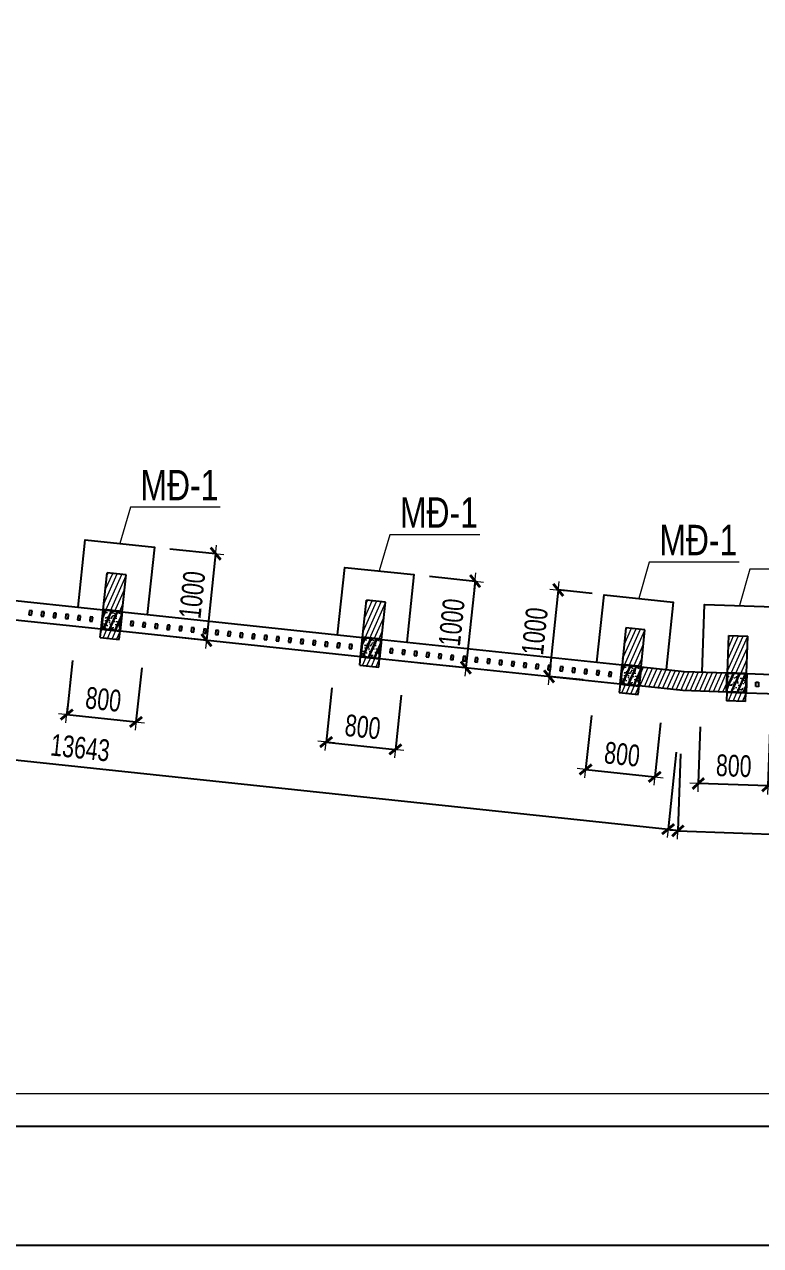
# Model space of a CAD drawing. Header units: millimetres. Extents: x 1360663 to 1465788, y -143522 to -69272.
# Drawn here: x 1403234 to 1411700, y -143522 to -129475 of the extents above; entities that cross this region are included whole.
import ezdxf
from ezdxf.enums import TextEntityAlignment as Align

# ---------------------------------------------------------------- set-up
doc = ezdxf.new("R2010")
doc.units = ezdxf.units.MM
doc.header["$MEASUREMENT"] = 0
doc.header["$PDMODE"] = 3
for name, color, linetype, lineweight in [('CDC-KHUNGTEN', 7, 'Continuous', 20), ('CDC_02.DIM', 1, 'Continuous', 18), ('CDC_03.BORDER', 3, 'Continuous', 25), ('CDC_07.TEXTCOL', 3, 'Continuous', 18), ('CDC_09.COLUMN', 4, 'Continuous', 35), ('CDC_10.HATCH', 251, 'Continuous', 9), ('CDC_11.NOTE', 8, 'Continuous', 18), ('Hatch1', 250, 'Continuous', 5)]:
    doc.layers.add(name, color=color, linetype=linetype, lineweight=lineweight)
doc.layers.add('CDC.10.HATCH', color=9, linetype='Continuous')
doc.styles.add('1', font='arial.ttf', dxfattribs={"width": 0.7})
doc.styles.add('MIDTEXT', font='arial.ttf', dxfattribs={"width": 0.75, "height": 350})
doc.dimstyles.new('X1', dxfattribs={"dimtxt": 250, "dimasz": 0.8, "dimexe": 0, "dimexo": 0, "dimgap": 90, "dimtad": 1, "dimdec": 0, "dimzin": 13, "dimdsep": 46, "dimtxsty": '1', "dimblk1": 'CHEO', "dimblk2": 'CHEO', "dimsah": 1, "dimcen": 0, "dimclrd": 256, "dimclre": 256, "dimclrt": 3, "dimadec": 0, "dimazin": 0, "dimtfac": 1, "dimtdec": 0, "dimtix": 1, "dimtmove": 2, "dimatfit": 3, "dimldrblk": 'CHEO', "dimfxl": 1, "dimtolj": 1, "dimtzin": 13, "dimarcsym": 0})
pattern_1 = [(66.0005206, (-206327.186, -126955.05), (-45.6774577, 20.3364171), [])]

# ---------------------------------------------------------------- blocks, each defined once
blk = doc.blocks.new('CHEO')
at = {"layer": 'CDC_02.DIM'}
for points in [[(-121, 0), (121, 0)], [(0, 121), (0, -121)]]:
    blk.add_lwpolyline(points, dxfattribs=at)
at = {"layer": 'CDC_02.DIM', "color": 2, "const_width": 40}
blk.add_lwpolyline([(80, 80), (-80, -81)], dxfattribs=at)
blk = doc.blocks.new('*D19')
at = {"layer": 'CDC_02.DIM', "lineweight": -2, "transparency": 16777216}
for p, q in [((1397163, -136410), (1397070, -137294)), ((1397070, -137294), (1410636, -138731)), ((1410731, -137847), (1410637, -138731))]:
    blk.add_line(p, q, dxfattribs=at)
at = {"layer": 'Defpoints', "color": 0, "transparency": 16777216}
for p in [(1397163, -136410), (1410731, -137847), (1410637, -138731)]:
    blk.add_point(p, dxfattribs=at)
at = {"layer": 'CDC_02.DIM', "lineweight": -2, "transparency": 16777216, "xscale": 0.8, "yscale": 0.8, "zscale": 0.8}
for p, rotation in [((1397070, -137294), 173.9546088122396), ((1410637, -138731), 353.9546088122396)]:
    blk.add_blockref('CHEO', p, dxfattribs=dict(at, rotation=rotation))
at = {"layer": 'CDC_02.DIM', "color": 3, "transparency": 16777216, "insert": (1403876, -137796), "char_height": 250, "attachment_point": 5, "rotation": 353.9546, "style": '1'}
blk.add_mtext('\\A1;13643', dxfattribs=at)
blk = doc.blocks.new('*D20')
at = {"layer": 'CDC_02.DIM', "lineweight": -2, "transparency": 16777216}
for p, q in [((1410780, -137865), (1410749, -138752)), ((1424415, -138345), (1424384, -139232)), ((1410750, -138752), (1424383, -139231))]:
    blk.add_line(p, q, dxfattribs=at)
at = {"layer": 'Defpoints', "color": 0, "transparency": 16777216}
for p in [(1410780, -137865), (1424415, -138345), (1424384, -139232)]:
    blk.add_point(p, dxfattribs=at)
at = {"layer": 'CDC_02.DIM', "lineweight": -2, "transparency": 16777216, "xscale": 0.8, "yscale": 0.8, "zscale": 0.8}
for p, rotation in [((1410749, -138752), 177.9849383249283), ((1424384, -139232), 357.9849383249283)]:
    blk.add_blockref('CHEO', p, dxfattribs=dict(at, rotation=rotation))
at = {"layer": 'CDC_02.DIM', "color": 3, "transparency": 16777216, "insert": (1417574, -138774), "char_height": 250, "attachment_point": 5, "rotation": 357.9849, "style": '1'}
blk.add_mtext('\\A1;13643', dxfattribs=at)
blk = doc.blocks.new('*D94')
at = {"layer": 'CDC_02.DIM', "lineweight": -2, "transparency": 16777216}
for p, q in [((1404908, -135508), (1405433, -135563)), ((1405433, -135564), (1405328, -136557)), ((1404803, -136502), (1405328, -136558))]:
    blk.add_line(p, q, dxfattribs=at)
at = {"layer": 'Defpoints', "color": 0, "transparency": 16777216}
for p in [(1404908, -135508), (1404803, -136502), (1405328, -136558)]:
    blk.add_point(p, dxfattribs=at)
at = {"layer": 'CDC_02.DIM', "lineweight": -2, "transparency": 16777216, "xscale": 0.8, "yscale": 0.8, "zscale": 0.8}
for p, rotation in [((1405433, -135563), 83.9546872844118), ((1405328, -136558), 263.9546872844118)]:
    blk.add_blockref('CHEO', p, dxfattribs=dict(at, rotation=rotation))
at = {"layer": 'CDC_02.DIM', "color": 3, "transparency": 16777216, "insert": (1405164, -136037), "char_height": 250, "attachment_point": 5, "rotation": 83.9547, "style": '1'}
blk.add_mtext('\\A1;1000', dxfattribs=at)
blk = doc.blocks.new('*D95')
at = {"layer": 'CDC_02.DIM', "lineweight": -2, "transparency": 16777216}
for p, q in [((1403787, -136792), (1403721, -137414)), ((1404583, -136876), (1404517, -137498)), ((1403722, -137414), (1404516, -137498))]:
    blk.add_line(p, q, dxfattribs=at)
at = {"layer": 'Defpoints', "color": 0, "transparency": 16777216}
for p in [(1403787, -136792), (1404583, -136876), (1404517, -137498)]:
    blk.add_point(p, dxfattribs=at)
at = {"layer": 'CDC_02.DIM', "lineweight": -2, "transparency": 16777216, "xscale": 0.8, "yscale": 0.8, "zscale": 0.8}
for p, rotation in [((1403721, -137414), 173.9546987468892), ((1404517, -137498), 353.9546987468893)]:
    blk.add_blockref('CHEO', p, dxfattribs=dict(at, rotation=rotation))
at = {"layer": 'CDC_02.DIM', "color": 3, "transparency": 16777216, "insert": (1404142, -137240), "char_height": 250, "attachment_point": 5, "rotation": 353.9547, "style": '1'}
blk.add_mtext('\\A1;800', dxfattribs=at)
blk = doc.blocks.new('*D96')
at = {"layer": 'CDC_02.DIM', "lineweight": -2, "transparency": 16777216}
for p, q in [((1407892, -135823), (1408417, -135879)), ((1408417, -135880), (1408312, -136873)), ((1407786, -136818), (1408311, -136874))]:
    blk.add_line(p, q, dxfattribs=at)
at = {"layer": 'Defpoints', "color": 0, "transparency": 16777216}
for p in [(1407892, -135823), (1407786, -136818), (1408311, -136874)]:
    blk.add_point(p, dxfattribs=at)
at = {"layer": 'CDC_02.DIM', "lineweight": -2, "transparency": 16777216, "xscale": 0.8, "yscale": 0.8, "zscale": 0.8}
for p, rotation in [((1408417, -135879), 83.95468728442509), ((1408311, -136874), 263.9546872844251)]:
    blk.add_blockref('CHEO', p, dxfattribs=dict(at, rotation=rotation))
at = {"layer": 'CDC_02.DIM', "color": 3, "transparency": 16777216, "insert": (1408148, -136353), "char_height": 250, "attachment_point": 5, "rotation": 83.9547, "style": '1'}
blk.add_mtext('\\A1;1000', dxfattribs=at)
blk = doc.blocks.new('*D97')
at = {"layer": 'CDC_02.DIM', "lineweight": -2, "transparency": 16777216}
for p, q in [((1406770, -137108), (1406704, -137730)), ((1407566, -137192), (1407500, -137814)), ((1406705, -137730), (1407499, -137814))]:
    blk.add_line(p, q, dxfattribs=at)
at = {"layer": 'Defpoints', "color": 0, "transparency": 16777216}
for p in [(1406770, -137108), (1407566, -137192), (1407500, -137814)]:
    blk.add_point(p, dxfattribs=at)
at = {"layer": 'CDC_02.DIM', "lineweight": -2, "transparency": 16777216, "xscale": 0.8, "yscale": 0.8, "zscale": 0.8}
for p, rotation in [((1406704, -137730), 173.9546987468892), ((1407500, -137814), 353.9546987468893)]:
    blk.add_blockref('CHEO', p, dxfattribs=dict(at, rotation=rotation))
at = {"layer": 'CDC_02.DIM', "color": 3, "transparency": 16777216, "insert": (1407125, -137556), "char_height": 250, "attachment_point": 5, "rotation": 353.9547, "style": '1'}
blk.add_mtext('\\A1;800', dxfattribs=at)
blk = doc.blocks.new('*D98')
at = {"layer": 'CDC_02.DIM', "lineweight": -2, "transparency": 16777216}
for p, q in [((1409373, -135981), (1409268, -136974)), ((1409764, -136022), (1409373, -135980)), ((1409658, -137016), (1409268, -136975))]:
    blk.add_line(p, q, dxfattribs=at)
at = {"layer": 'Defpoints', "color": 0, "transparency": 16777216}
for p in [(1409764, -136022), (1409268, -136975), (1409658, -137016)]:
    blk.add_point(p, dxfattribs=at)
at = {"layer": 'CDC_02.DIM', "lineweight": -2, "transparency": 16777216, "xscale": 0.8, "yscale": 0.8, "zscale": 0.8}
for p, rotation in [((1409373, -135980), 83.95468728441213), ((1409268, -136975), 263.9546872844122)]:
    blk.add_blockref('CHEO', p, dxfattribs=dict(at, rotation=rotation))
at = {"layer": 'CDC_02.DIM', "color": 3, "transparency": 16777216, "insert": (1409104, -136455), "char_height": 250, "attachment_point": 5, "rotation": 83.9547, "style": '1'}
blk.add_mtext('\\A1;1000', dxfattribs=at)
blk = doc.blocks.new('*D99')
at = {"layer": 'CDC_02.DIM', "lineweight": -2, "transparency": 16777216}
for p, q in [((1409754, -137424), (1409688, -138046)), ((1410549, -137508), (1410483, -138130)), ((1409689, -138046), (1410482, -138130))]:
    blk.add_line(p, q, dxfattribs=at)
at = {"layer": 'Defpoints', "color": 0, "transparency": 16777216}
for p in [(1409754, -137424), (1410549, -137508), (1410483, -138130)]:
    blk.add_point(p, dxfattribs=at)
at = {"layer": 'CDC_02.DIM', "lineweight": -2, "transparency": 16777216, "xscale": 0.8, "yscale": 0.8, "zscale": 0.8}
for p, rotation in [((1409688, -138046), 173.9546987468892), ((1410483, -138130), 353.9546987468893)]:
    blk.add_blockref('CHEO', p, dxfattribs=dict(at, rotation=rotation))
at = {"layer": 'CDC_02.DIM', "color": 3, "transparency": 16777216, "insert": (1410108, -137871), "char_height": 250, "attachment_point": 5, "rotation": 353.9547, "style": '1'}
blk.add_mtext('\\A1;800', dxfattribs=at)
blk = doc.blocks.new('*D100')
at = {"layer": 'CDC_02.DIM', "lineweight": -2, "transparency": 16777216}
for p, q in [((1411007, -137556), (1410984, -138207)), ((1411807, -137584), (1411784, -138235)), ((1411783, -138235), (1410985, -138207))]:
    blk.add_line(p, q, dxfattribs=at)
at = {"layer": 'Defpoints', "color": 0, "transparency": 16777216}
for p in [(1411007, -137556), (1411807, -137584), (1410984, -138207)]:
    blk.add_point(p, dxfattribs=at)
at = {"layer": 'CDC_02.DIM', "lineweight": -2, "transparency": 16777216, "xscale": 0.8, "yscale": 0.8, "zscale": 0.8}
for p, rotation in [((1410984, -138207), 177.9860011409533), ((1411784, -138235), 357.9860011409533)]:
    blk.add_blockref('CHEO', p, dxfattribs=dict(at, rotation=rotation))
at = {"layer": 'CDC_02.DIM', "color": 3, "transparency": 16777216, "insert": (1411392, -138004), "char_height": 250, "attachment_point": 5, "rotation": 357.986, "style": '1'}
blk.add_mtext('\\A1;800', dxfattribs=at)
blk = doc.blocks.new('Khung tên chuẩn')
at = {"layer": 'CDC-KHUNGTEN'}
blk.add_lwpolyline([(30654, -246309), (30654, -189709), (-40446, -189709), (-40446, -246309)], close=True, dxfattribs=at)
at = {"layer": 'CDC.10.HATCH', "color": 8}
blk.add_lwpolyline([(-40746, -246609), (38754, -246609), (38754, -189409), (-40746, -189409)], close=True, dxfattribs=at)
at = {"layer": 'Defpoints', "color": 1}
blk.add_lwpolyline([(-44246, -247709), (-44246, -188309), (39854, -188309), (39854, -247709), (-44246, -247709)], close=True, dxfattribs=at)

msp = doc.modelspace()

# ---------------------------------------------------------------- hatches: boundary and pattern name
at = {"layer": 'CDC_10.HATCH'}
h = msp.add_hatch(dxfattribs=at)
h.set_pattern_fill('ANSI31', color=256, scale=399.999787, angle=381.00052, style=0)
h.set_pattern_definition([(66.0005206, (766758.24, -1576381.72), (-45.6774333, 20.3364063), [])])
h.paths.add_polyline_path([(1404185.4, -135783.1), (1404140.2, -136210.5), (1404358.9, -136233.7), (1404404.2, -135806.3)])
h.paths.add_polyline_path([(1404117, -136429.3), (1404106.5, -136528.8), (1404325.2, -136551.9), (1404335.8, -136452.5)])
h = msp.add_hatch(dxfattribs=at)
h.set_pattern_fill('ANSI31', color=256, scale=399.999787, angle=381.00052, style=0)
h.set_pattern_definition([(66.0005206, (769741.56, -1576697.665), (-45.6774333, 20.3364063), [])])
h.paths.add_polyline_path([(1407168.8, -136099), (1407123.5, -136526.5), (1407342.3, -136549.7), (1407387.5, -136122.2)])
h.paths.add_polyline_path([(1407100.3, -136745.3), (1407089.8, -136844.7), (1407308.6, -136867.9), (1407319.1, -136768.4)])
h = msp.add_hatch(dxfattribs=at)
h.set_pattern_fill('BT-01', color=256, scale=14.999992, angle=381.00052, style=0, pattern_type=2)
h.set_pattern_definition([(71.0005206, (766758.24, -1576381.72), (103.8159374, 29.769762), [11.249994, -123.749934]), (16.000521, (766758.24, -1576381.72), (-59.86542, 97.875577), [8.999995, -98.999947]), (121.451921, (766766.89, -1576379.24), (43.950617, 127.645304), [9.5610234, -105.171261]), (67.184721, (766747.49, -1576353.71), (158.350414, 34.192372), [16.874991, -185.624901]), (117.636121, (766760.69, -1576350.86), (78.52179, 186.656194), [14.341536, -157.756866]), (12.184721, (766747.49, -1576353.71), (78.521644, 186.656256), [13.499993, -148.499921]), (42.0005206, (766764.18, -1576355.34), (105.2321317, -24.293745), [11.249994, -123.749934]), (347.000521, (766764.18, -1576355.34), (-4.9084545, 114.62724), [8.999995, -98.999947]), (92.451921, (766772.95, -1576357.36), (100.323747, 90.3334164), [9.5610234, -105.171261]), (58.5005206, (766758.24, -1576381.72), (-16.19236365, 47.270961), [0, -97.799948, 0, -100.4999465, 0, -99.374947]), (28.5005206, (766758.24, -1576381.72), (15.6371695, 69.3737169), [0, -57.2999695, 0, -95.5499491, 0, -37.8749798]), (348.5005206, (766727.013, -1576393.707), (75.9670956, 25.5378865), [0, -37.49998, 0, -116.9999377, 0, -155.2499173]), (338.5005206, (766713.01, -1576399.08), (76.2860635, 45.3683616), [0, -48.749974, 0, -77.6999586, 0, -110.2499413]), (66.0005206, (766758.24, -1576381.72), (-58.2387275, 25.928918), []), (66.0005206, (766751.656, -1576364.565), (-58.2387275, 25.928918), [])])
h.paths.add_polyline_path([(1404140.2, -136210.5), (1404140.2, -136210.5), (1404140.2, -136210.5), (1404117, -136429.3), (1404335.8, -136452.5), (1404358.9, -136233.7)])
h = msp.add_hatch(dxfattribs=at)
h.set_pattern_fill('BT-01', color=256, scale=14.999992, angle=381.00052, style=0, pattern_type=2)
h.set_pattern_definition([(71.0005206, (769741.56, -1576697.665), (103.8159374, 29.769762), [11.249994, -123.749934]), (16.000521, (769741.56, -1576697.67), (-59.86542, 97.875577), [8.999995, -98.999947]), (121.451921, (769750.21, -1576695.18), (43.950617, 127.645304), [9.5610234, -105.171261]), (67.184721, (769730.81, -1576669.66), (158.350414, 34.192372), [16.874991, -185.624901]), (117.636121, (769744, -1576666.81), (78.52179, 186.656194), [14.341536, -157.756866]), (12.184721, (769730.8, -1576669.66), (78.521644, 186.656256), [13.499993, -148.499921]), (42.0005206, (769747.5, -1576671.28), (105.2321317, -24.293745), [11.249994, -123.749934]), (347.000521, (769747.5, -1576671.28), (-4.9084545, 114.62724), [8.999995, -98.999947]), (92.451921, (769756.27, -1576673.31), (100.323747, 90.3334164), [9.5610234, -105.171261]), (58.5005206, (769741.558, -1576697.665), (-16.19236365, 47.270961), [0, -97.799948, 0, -100.4999465, 0, -99.374947]), (28.5005206, (769741.56, -1576697.665), (15.6371695, 69.3737169), [0, -57.2999695, 0, -95.5499491, 0, -37.8749798]), (348.5005206, (769710.33, -1576709.653), (75.9670956, 25.5378865), [0, -37.49998, 0, -116.9999377, 0, -155.2499173]), (338.5005206, (769696.326, -1576715.03), (76.2860635, 45.3683616), [0, -48.749974, 0, -77.6999586, 0, -110.2499413]), (66.0005206, (769741.56, -1576697.665), (-58.2387275, 25.928918), []), (66.0005206, (769734.97, -1576680.51), (-58.2387275, 25.928918), [])])
h.paths.add_polyline_path([(1407123.5, -136526.5), (1407123.5, -136526.5), (1407123.5, -136526.5), (1407100.3, -136745.3), (1407319.1, -136768.4), (1407342.3, -136549.7)])
h = msp.add_hatch(dxfattribs=at)
h.set_pattern_fill('ANSI31', color=256, scale=399.999787, angle=381.00052, style=0)
h.set_pattern_definition([(66.0005206, (772724.875, -1577013.61), (-45.6774333, 20.3364063), [])])
h.paths.add_polyline_path([(1410152.1, -136415), (1410106.8, -136842.4), (1410325.6, -136865.6), (1410370.8, -136438.2)])
h.paths.add_polyline_path([(1410083.6, -137061.2), (1410073.1, -137160.6), (1410291.9, -137183.8), (1410302.4, -137084.4)])
h = msp.add_hatch(dxfattribs=at)
h.set_pattern_fill('ANSI31', color=256, scale=400, angle=21.00052, style=0)
h.set_pattern_definition(pattern_1)
h.paths.add_polyline_path([(1411554.2, -136513.8), (1411334.3, -136506), (1411319.2, -136935.6), (1411539, -136943.3)])
h.paths.add_polyline_path([(1411531.3, -137163.2), (1411311.4, -137155.5), (1411307.9, -137255.4), (1411527.8, -137263.1)])
h = msp.add_hatch(dxfattribs=at)
h.set_pattern_fill('BT-01', color=256, scale=14.999992, angle=381.00052, style=0, pattern_type=2)
h.set_pattern_definition([(71.0005206, (772724.875, -1577013.61), (103.8159374, 29.769762), [11.249994, -123.749934]), (16.000521, (772724.87, -1577013.61), (-59.86542, 97.875577), [8.999995, -98.999947]), (121.451921, (772733.53, -1577011.13), (43.950617, 127.645304), [9.5610234, -105.171261]), (67.184721, (772714.12, -1576985.6), (158.350414, 34.192372), [16.874991, -185.624901]), (117.636121, (772727.32, -1576982.75), (78.52179, 186.656194), [14.341536, -157.756866]), (12.184721, (772714.12, -1576985.6), (78.521644, 186.656256), [13.499993, -148.499921]), (42.0005206, (772730.815, -1576987.23), (105.2321317, -24.293745), [11.249994, -123.749934]), (347.000521, (772730.81, -1576987.23), (-4.9084545, 114.62724), [8.999995, -98.999947]), (92.451921, (772739.58, -1576989.25), (100.323747, 90.3334164), [9.5610234, -105.171261]), (58.5005206, (772724.875, -1577013.61), (-16.19236365, 47.270961), [0, -97.799948, 0, -100.4999465, 0, -99.374947]), (28.5005206, (772724.875, -1577013.61), (15.6371695, 69.3737169), [0, -57.2999695, 0, -95.5499491, 0, -37.8749798]), (348.5005206, (772693.646, -1577025.6), (75.9670956, 25.5378865), [0, -37.49998, 0, -116.9999377, 0, -155.2499173]), (338.5005206, (772679.64, -1577030.974), (76.2860635, 45.3683616), [0, -48.749974, 0, -77.6999586, 0, -110.2499413]), (66.0005206, (772724.875, -1577013.61), (-58.2387275, 25.928918), []), (66.0005206, (772718.29, -1576996.456), (-58.2387275, 25.928918), [])])
h.paths.add_polyline_path([(1410106.8, -136842.4), (1410106.8, -136842.4), (1410106.8, -136842.4), (1410083.6, -137061.2), (1410302.4, -137084.4), (1410325.6, -136865.6)])
h = msp.add_hatch(dxfattribs=at)
h.set_pattern_fill('ANSI31', color=256, scale=400, angle=21.00052, style=0)
h.set_pattern_definition(pattern_1)
h.paths.add_polyline_path([(1410325.6, -136865.6), (1410821.2, -136918.1), (1411319.2, -136935.6), (1411311.4, -137155.5), (1410805.7, -137137.7), (1410302.4, -137084.4)])
h = msp.add_hatch(dxfattribs=at)
h.set_pattern_fill('BT-01', color=256, scale=15, angle=21.00052, style=0, pattern_type=2)
h.set_pattern_definition([(71.0005206, (-206327.19, -126955.05), (103.8159927, 29.7697777), [11.25, -123.75]), (16.000521, (-206327.19, -126955.05), (-59.865452, 97.875629), [9, -99]), (121.4519206, (-206318.54, -126952.57), (43.95064, 127.645372), [9.5610285, -105.171317]), (67.184721, (-206337.94, -126927.04), (158.350499, 34.19239), [16.875, -185.625]), (117.636121, (-206324.74, -126924.19), (78.521831, 186.656294), [14.341543, -157.75695]), (12.184721, (-206337.94, -126927.04), (78.521686, 186.656355), [13.5, -148.5]), (42.0005206, (-206321.25, -126928.67), (105.2321877, -24.2937577), [11.25, -123.75]), (347.000521, (-206321.25, -126928.67), (-4.908457, 114.627301), [9, -99]), (92.4519206, (-206312.48, -126930.69), (100.3238, 90.3334645), [9.5610285, -105.171317]), (58.5005206, (-206327.186, -126955.05), (-16.1923723, 47.2709861), [0, -97.8, 0, -100.5, 0, -99.375]), (28.5005206, (-206327.186, -126955.05), (15.6371778, 69.3737538), [0, -57.3, 0, -95.55, 0, -37.875]), (348.5005206, (-206358.415, -126967.037), (75.9671361, 25.5379001), [0, -37.5, 0, -117, 0, -155.25]), (338.5005206, (-206372.42, -126972.41), (76.286104, 45.3683858), [0, -48.75, 0, -77.7, 0, -110.25]), (66.0005206, (-206327.186, -126955.05), (-58.2387585, 25.9289318), []), (66.0005206, (-206333.77, -126937.894), (-58.2387585, 25.9289318), [])])
edge = h.paths.add_edge_path()
edge.add_line((1411319.2, -136935.6), (1411539, -136943.3))
edge.add_line((1411539, -136943.3), (1411531.3, -137163.2))
edge.add_line((1411531.3, -137163.2), (1411311.4, -137155.5))
edge.add_line((1411311.4, -137155.5), (1411319.2, -136935.6))

# ---------------------------------------------------------------- linework, layer by layer
at = {"layer": 'CDC_03.BORDER'}
for p, q in [((1404140.2, -136210.5), (1404185.4, -135783.1)), ((1404404.2, -135806.3), (1404185.4, -135783.1)), ((1404358.9, -136233.7), (1404404.2, -135806.3)), ((1401375.6, -135917.8), (1404140.2, -136210.5)), ((1407123.5, -136526.5), (1407168.8, -136099)), ((1407387.5, -136122.2), (1407168.8, -136099)), ((1401352.5, -136136.5), (1404117, -136429.3)), ((1403291.9, -136216.1), (1403286.6, -136265.8)), ((1403321.7, -136219.2), (1403291.9, -136216.1)), ((1403316.4, -136268.9), (1403321.7, -136219.2)), ((1403431.6, -136230.8), (1403426.3, -136280.6)), ((1403461.4, -136234), (1403431.6, -136230.8)), ((1403456.2, -136283.7), (1403461.4, -136234)), ((1403571.3, -136245.6), (1403566, -136295.4)), ((1403601.1, -136248.8), (1403571.3, -136245.6)), ((1403595.9, -136298.5), (1403601.1, -136248.8)), ((1404140.2, -136210.5), (1404117, -136429.3)), ((1404335.8, -136452.5), (1404358.9, -136233.7)), ((1404358.9, -136233.7), (1407123.5, -136526.5)), ((1407342.3, -136549.7), (1407387.5, -136122.2)), ((1403286.6, -136265.8), (1403316.4, -136268.9)), ((1403426.3, -136280.6), (1403456.2, -136283.7)), ((1403566, -136295.4), (1403595.9, -136298.5)), ((1403711, -136260.4), (1403705.8, -136310.1)), ((1403705.8, -136310.1), (1403735.6, -136313.3)), ((1403740.9, -136263.6), (1403711, -136260.4)), ((1403735.6, -136313.3), (1403740.9, -136263.6)), ((1403850.7, -136275.2), (1403845.5, -136324.9)), ((1403845.5, -136324.9), (1403875.3, -136328.1)), ((1403880.6, -136278.4), (1403850.7, -136275.2)), ((1403875.3, -136328.1), (1403880.6, -136278.4)), ((1403990.5, -136290), (1403985.2, -136339.7)), ((1403985.2, -136339.7), (1404015, -136342.9)), ((1404020.3, -136293.1), (1403990.5, -136290)), ((1404015, -136342.9), (1404020.3, -136293.1)), ((1404458.8, -136339.8), (1404453.6, -136389.5)), ((1404488.7, -136343), (1404458.8, -136339.8)), ((1404483.4, -136392.7), (1404488.7, -136343)), ((1404598.5, -136354.6), (1404593.3, -136404.3)), ((1404628.4, -136357.8), (1404598.5, -136354.6)), ((1404623.1, -136407.5), (1404628.4, -136357.8)), ((1404738.3, -136369.4), (1404733, -136419.1)), ((1404768.1, -136372.5), (1404738.3, -136369.4)), ((1404762.8, -136422.3), (1404768.1, -136372.5)), ((1404878, -136384.2), (1404872.7, -136433.9)), ((1404907.8, -136387.3), (1404878, -136384.2)), ((1404902.6, -136437), (1404907.8, -136387.3)), ((1404106.5, -136528.8), (1404117, -136429.3)), ((1404106.5, -136528.8), (1404325.2, -136551.9)), ((1404325.2, -136551.9), (1404335.8, -136452.5)), ((1404335.8, -136452.5), (1407100.3, -136745.3)), ((1404453.6, -136389.5), (1404483.4, -136392.7)), ((1404593.3, -136404.3), (1404623.1, -136407.5)), ((1404733, -136419.1), (1404762.8, -136422.3)), ((1404872.7, -136433.9), (1404902.6, -136437)), ((1405017.7, -136398.9), (1405012.4, -136448.7)), ((1405012.4, -136448.7), (1405042.3, -136451.8)), ((1405047.5, -136402.1), (1405017.7, -136398.9)), ((1405042.3, -136451.8), (1405047.5, -136402.1)), ((1405157.4, -136413.7), (1405152.2, -136463.5)), ((1405152.2, -136463.5), (1405182, -136466.6)), ((1405187.3, -136416.9), (1405157.4, -136413.7)), ((1405182, -136466.6), (1405187.3, -136416.9)), ((1405297.1, -136428.5), (1405291.9, -136478.2)), ((1405291.9, -136478.2), (1405321.7, -136481.4)), ((1405327, -136431.7), (1405297.1, -136428.5)), ((1405321.7, -136481.4), (1405327, -136431.7)), ((1405436.9, -136443.3), (1405431.6, -136493)), ((1405431.6, -136493), (1405461.4, -136496.2)), ((1405466.7, -136446.5), (1405436.9, -136443.3)), ((1405461.4, -136496.2), (1405466.7, -136446.5)), ((1405576.6, -136458.1), (1405571.3, -136507.8)), ((1405571.3, -136507.8), (1405601.2, -136511)), ((1405606.4, -136461.2), (1405576.6, -136458.1)), ((1405601.2, -136511), (1405606.4, -136461.2)), ((1405716.3, -136472.9), (1405711, -136522.6)), ((1405711, -136522.6), (1405740.9, -136525.8)), ((1405746.1, -136476), (1405716.3, -136472.9)), ((1405740.9, -136525.8), (1405746.1, -136476)), ((1405856, -136487.7), (1405850.8, -136537.4)), ((1405885.9, -136490.8), (1405856, -136487.7)), ((1405880.6, -136540.5), (1405885.9, -136490.8)), ((1405995.7, -136502.4), (1405990.5, -136552.2)), ((1406025.6, -136505.6), (1405995.7, -136502.4)), ((1406020.3, -136555.3), (1406025.6, -136505.6)), ((1406135.5, -136517.2), (1406130.2, -136566.9)), ((1406165.3, -136520.4), (1406135.5, -136517.2)), ((1406160, -136570.1), (1406165.3, -136520.4)), ((1407123.5, -136526.5), (1407100.3, -136745.3)), ((1410152.1, -136415), (1410106.8, -136842.4)), ((1410370.8, -136438.2), (1410152.1, -136415)), ((1410325.6, -136865.6), (1410370.8, -136438.2)), ((1411319.2, -136935.6), (1411334.3, -136506)), ((1411334.3, -136506), (1411554.2, -136513.8)), ((1411539, -136943.3), (1411554.2, -136513.8)), ((1405850.8, -136537.4), (1405880.6, -136540.5)), ((1405990.5, -136552.2), (1406020.3, -136555.3)), ((1406130.2, -136566.9), (1406160, -136570.1)), ((1406275.2, -136532), (1406269.9, -136581.7)), ((1406269.9, -136581.7), (1406299.7, -136584.9)), ((1406305, -136535.2), (1406275.2, -136532)), ((1406299.7, -136584.9), (1406305, -136535.2)), ((1406414.9, -136546.8), (1406409.6, -136596.5)), ((1406409.6, -136596.5), (1406439.5, -136599.7)), ((1406444.7, -136550), (1406414.9, -136546.8)), ((1406439.5, -136599.7), (1406444.7, -136550)), ((1406554.6, -136561.6), (1406549.4, -136611.3)), ((1406549.4, -136611.3), (1406579.2, -136614.5)), ((1406584.5, -136564.7), (1406554.6, -136561.6)), ((1406579.2, -136614.5), (1406584.5, -136564.7)), ((1406694.3, -136576.4), (1406689.1, -136626.1)), ((1406689.1, -136626.1), (1406718.9, -136629.2)), ((1406724.2, -136579.5), (1406694.3, -136576.4)), ((1406718.9, -136629.2), (1406724.2, -136579.5)), ((1406834.1, -136591.1), (1406828.8, -136640.9)), ((1406828.8, -136640.9), (1406858.6, -136644)), ((1406863.9, -136594.3), (1406834.1, -136591.1)), ((1406858.6, -136644), (1406863.9, -136594.3)), ((1406973.8, -136605.9), (1406968.5, -136655.7)), ((1406968.5, -136655.7), (1406998.3, -136658.8)), ((1407003.6, -136609.1), (1406973.8, -136605.9)), ((1406998.3, -136658.8), (1407003.6, -136609.1)), ((1407319.1, -136768.4), (1407342.3, -136549.7)), ((1407342.3, -136549.7), (1410106.8, -136842.4)), ((1407442.1, -136655.8), (1407436.9, -136705.5)), ((1407472, -136658.9), (1407442.1, -136655.8)), ((1407466.7, -136708.6), (1407472, -136658.9)), ((1407089.8, -136844.7), (1407100.3, -136745.3)), ((1407308.6, -136867.9), (1407319.1, -136768.4)), ((1407319.1, -136768.4), (1410083.6, -137061.2)), ((1407436.9, -136705.5), (1407466.7, -136708.6)), ((1407581.9, -136670.5), (1407576.6, -136720.3)), ((1407576.6, -136720.3), (1407606.4, -136723.4)), ((1407611.7, -136673.7), (1407581.9, -136670.5)), ((1407606.4, -136723.4), (1407611.7, -136673.7)), ((1407721.6, -136685.3), (1407716.3, -136735)), ((1407716.3, -136735), (1407746.2, -136738.2)), ((1407751.4, -136688.5), (1407721.6, -136685.3)), ((1407746.2, -136738.2), (1407751.4, -136688.5)), ((1407861.3, -136700.1), (1407856, -136749.8)), ((1407856, -136749.8), (1407885.9, -136753)), ((1407891.1, -136703.3), (1407861.3, -136700.1)), ((1407885.9, -136753), (1407891.1, -136703.3)), ((1408001, -136714.9), (1407995.8, -136764.6)), ((1407995.8, -136764.6), (1408025.6, -136767.8)), ((1408030.9, -136718.1), (1408001, -136714.9)), ((1408025.6, -136767.8), (1408030.9, -136718.1)), ((1408140.7, -136729.7), (1408135.5, -136779.4)), ((1408135.5, -136779.4), (1408165.3, -136782.6)), ((1408170.6, -136732.8), (1408140.7, -136729.7)), ((1408165.3, -136782.6), (1408170.6, -136732.8)), ((1408280.5, -136744.5), (1408275.2, -136794.2)), ((1408275.2, -136794.2), (1408305, -136797.3)), ((1408310.3, -136747.6), (1408280.5, -136744.5)), ((1408305, -136797.3), (1408310.3, -136747.6)), ((1408420.2, -136759.2), (1408414.9, -136809)), ((1408414.9, -136809), (1408444.7, -136812.1)), ((1408450, -136762.4), (1408420.2, -136759.2)), ((1408444.7, -136812.1), (1408450, -136762.4)), ((1408559.9, -136774), (1408554.6, -136823.8)), ((1408589.7, -136777.2), (1408559.9, -136774)), ((1408584.5, -136826.9), (1408589.7, -136777.2)), ((1408699.6, -136788.8), (1408694.4, -136838.5)), ((1408729.5, -136792), (1408699.6, -136788.8)), ((1408724.2, -136841.7), (1408729.5, -136792)), ((1408839.3, -136803.6), (1408834.1, -136853.3)), ((1408869.2, -136806.8), (1408839.3, -136803.6)), ((1408863.9, -136856.5), (1408869.2, -136806.8)), ((1407089.8, -136844.7), (1407308.6, -136867.9)), ((1408554.6, -136823.8), (1408584.5, -136826.9)), ((1408694.4, -136838.5), (1408724.2, -136841.7)), ((1408834.1, -136853.3), (1408863.9, -136856.5)), ((1408979.1, -136818.4), (1408973.8, -136868.1)), ((1408973.8, -136868.1), (1409003.6, -136871.3)), ((1409008.9, -136821.5), (1408979.1, -136818.4)), ((1409003.6, -136871.3), (1409008.9, -136821.5)), ((1409118.8, -136833.2), (1409113.5, -136882.9)), ((1409113.5, -136882.9), (1409143.3, -136886.1)), ((1409148.6, -136836.3), (1409118.8, -136833.2)), ((1409143.3, -136886.1), (1409148.6, -136836.3)), ((1409258.5, -136848), (1409253.2, -136897.7)), ((1409253.2, -136897.7), (1409283.1, -136900.8)), ((1409288.3, -136851.1), (1409258.5, -136848)), ((1409283.1, -136900.8), (1409288.3, -136851.1)), ((1409398.2, -136862.7), (1409393, -136912.5)), ((1409393, -136912.5), (1409422.8, -136915.6)), ((1409428.1, -136865.9), (1409398.2, -136862.7)), ((1409422.8, -136915.6), (1409428.1, -136865.9)), ((1409537.9, -136877.5), (1409532.7, -136927.2)), ((1409532.7, -136927.2), (1409562.5, -136930.4)), ((1409567.8, -136880.7), (1409537.9, -136877.5)), ((1409562.5, -136930.4), (1409567.8, -136880.7)), ((1409677.7, -136892.3), (1409672.4, -136942)), ((1409672.4, -136942), (1409702.2, -136945.2)), ((1409707.5, -136895.5), (1409677.7, -136892.3)), ((1409702.2, -136945.2), (1409707.5, -136895.5)), ((1409817.4, -136907.1), (1409812.1, -136956.8)), ((1409847.2, -136910.3), (1409817.4, -136907.1)), ((1409841.9, -136960), (1409847.2, -136910.3)), ((1409957.1, -136921.9), (1409951.8, -136971.6)), ((1409986.9, -136925), (1409957.1, -136921.9)), ((1409981.7, -136974.8), (1409986.9, -136925)), ((1410106.8, -136842.4), (1410083.6, -137061.2)), ((1410302.4, -137084.4), (1410325.6, -136865.6)), ((1410325.6, -136865.6), (1410821.2, -136918.1)), ((1410821.2, -136918.1), (1411319.2, -136935.6)), ((1411319.2, -136935.6), (1411311.4, -137155.5)), ((1411539, -136943.3), (1411531.3, -137163.2)), ((1411539, -136943.3), (1414317.3, -137041.1)), ((1409812.1, -136956.8), (1409841.9, -136960)), ((1409951.8, -136971.6), (1409981.7, -136974.8)), ((1410083.6, -137061.2), (1410073.1, -137160.6)), ((1410291.9, -137183.8), (1410302.4, -137084.4)), ((1410805.7, -137137.7), (1410302.4, -137084.4)), ((1411644.4, -137091.9), (1411646.1, -137041.9)), ((1411646.1, -137041.9), (1411676.1, -137043)), ((1411676.1, -137043), (1411674.4, -137093)), ((1410073.1, -137160.6), (1410291.9, -137183.8)), ((1411311.4, -137155.5), (1410805.7, -137137.7)), ((1411311.4, -137155.5), (1411307.9, -137255.4)), ((1411527.8, -137263.1), (1411531.3, -137163.2)), ((1411531.3, -137163.2), (1414309.6, -137261)), ((1411674.4, -137093), (1411644.4, -137091.9)), ((1411527.8, -137263.1), (1411307.9, -137255.4))]:
    msp.add_line(p, q, dxfattribs=at)
at = {"layer": 'CDC_03.BORDER', "flags": 128}
for points in [[(1403851.8, -136180), (1403933.9, -135404.3), (1404729.5, -135488.6), (1404647.3, -136264.2)], [(1406835.1, -136495.9), (1406917.2, -135720.3), (1407712.8, -135804.5), (1407630.7, -136580.2)], [(1409818.4, -136811.9), (1409900.6, -136036.2), (1410696.1, -136120.5), (1410614, -136896.1)], [(1411029.4, -136925.4), (1411056.8, -136145.9), (1411856.3, -136174), (1411828.9, -136953.5)]]:
    msp.add_lwpolyline(points, dxfattribs=at)
at = {"layer": 'CDC_09.COLUMN', "flags": 128}
for points in [[(1404117, -136429.3), (1404335.8, -136452.5), (1404358.9, -136233.7), (1404140.2, -136210.5), (1404117, -136429.3)], [(1407100.3, -136745.3), (1407319.1, -136768.4), (1407342.3, -136549.7), (1407123.5, -136526.5), (1407100.3, -136745.3)], [(1410083.6, -137061.2), (1410302.4, -137084.4), (1410325.6, -136865.6), (1410106.8, -136842.4), (1410083.6, -137061.2)], [(1411319.2, -136935.6), (1411539, -136943.3), (1411531.3, -137163.2), (1411311.4, -137155.5), (1411319.2, -136935.6)]]:
    msp.add_lwpolyline(points, dxfattribs=at)
at = {"layer": 'CDC_11.NOTE', "linetype": 'Continuous'}
for points in [[(1405486.9, -135029), (1404452.6, -135029), (1404331.7, -135446.5)], [(1408470.2, -135345), (1407435.9, -135345), (1407315, -135762.4)], [(1411453.5, -135660.9), (1410419.2, -135660.9), (1410298.3, -136078.4)], [(1412611.7, -135742.5), (1411577.4, -135742.5), (1411456.5, -136160)]]:
    msp.add_lwpolyline(points, dxfattribs=at)

# ---------------------------------------------------------------- block references
at = {"layer": 'Hatch1', "xscale": 1.250000000640284, "yscale": 1.250000000640284, "zscale": 1.250000000640284}
msp.add_blockref('Khung tên chuẩn', (1415970.7, 166114), dxfattribs=at)

# ---------------------------------------------------------------- texts
at = {"layer": 'CDC_07.TEXTCOL', "linetype": 'Continuous', "style": 'MIDTEXT', "width": 0.75}
for p in [(1405017.2, -134774.1), (1408000.6, -135090), (1410983.9, -135406)]:
    msp.add_text('MĐ-1', height=350, rotation=360, dxfattribs=at).set_placement(p, align=Align.MIDDLE)

# ---------------------------------------------------------------- dimensions: what is measured, and where the dimension line sits
at = {"layer": 'CDC_02.DIM'}
for p1, p2, distance, picture, middle in [((1404908.4, -135507.5), (1404803.1, -136502), 528, '*D94', (1405164.3, -136037.4)), ((1407891.7, -135823.5), (1407786.4, -136817.9), 528, '*D96', (1408147.7, -136353.4)), ((1409763.6, -136021.7), (1409658.3, -137016.2), -392.3, '*D98', (1409104.4, -136454.7)), ((1397163.2, -136409.9), (1410730.6, -137846.8), -889.1, '*D19', (1403876.2, -137796)), ((1403787, -136791.7), (1404582.6, -136875.9), -625.7, '*D95', (1404141.8, -137239.6)), ((1406770.3, -137107.6), (1407565.9, -137191.9), -625.7, '*D97', (1407125.1, -137555.5)), ((1409753.6, -137423.6), (1410549.2, -137507.8), -625.7, '*D99', (1410108.4, -137871.5)), ((1411806.7, -137584.3), (1411007.2, -137556.1), 651.3, '*D100', (1411391.7, -138003.6)), ((1410780.1, -137864.9), (1424414.9, -138344.7), -887.4, '*D20', (1417573.9, -138774.1))]:
    dim = msp.add_aligned_dim(p1=p1, p2=p2, distance=distance, dimstyle='X1', dxfattribs=at)
    dim.commit()
    dim.dimension.update_dxf_attribs({"geometry": picture, "text_midpoint": middle})

doc.saveas('drawing.dxf')
